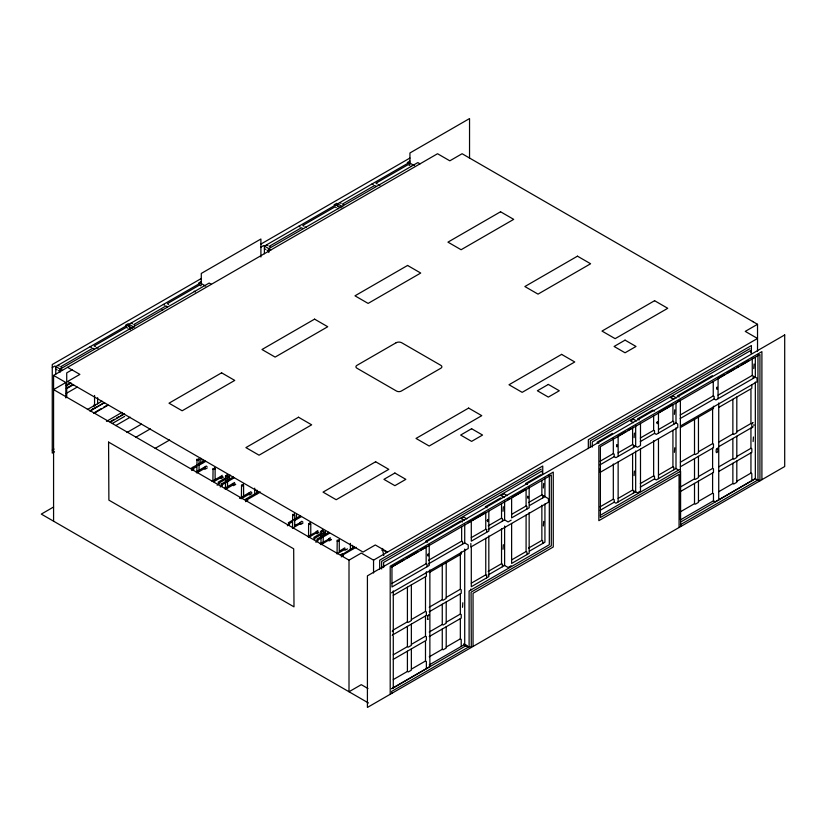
<?xml version="1.0" encoding="UTF-8"?>
<svg xmlns="http://www.w3.org/2000/svg" width="826" height="826" viewBox="0 0 826 826"><rect width="100%" height="100%" fill="white"/><g stroke="black" fill="none" stroke-linecap="round" stroke-linejoin="round"><path stroke-width="1.24" d="M221.089 484.201L233.324 476.953M232.88 483.489L232.664 484.273M299.983 522.538L301.8 521.268L302.915 522.063M316.038 531.81L317.855 530.529M328.469 538.986L330.297 537.716M225.859 476.013L225.353 488.3M752.465 321.376L753.136 321.768M204.177 467.826L206.139 466.029L207.047 466.556M220.232 477.098L222.194 475.301M248.719 493.545L250.681 491.749L251.796 492.544M132.47 328.345L127.214 325.31L126.77 326.074L125.459 325.31L128.092 323.792L134.225 327.333M205.674 286.085L200.408 283.05L199.975 283.814L198.663 283.05L201.286 281.532M341.117 207.894L335.852 204.858L335.418 205.612L334.096 204.858L336.729 203.33L342.873 206.882M414.311 165.623L409.056 162.588L408.612 163.352L407.301 162.588L409.933 161.07M197.001 459.111L197.497 459.679L199.056 458.781M196.856 471.852L197.001 459.875M198.756 459.246L197.837 460.35L196.856 460.072M213.056 468.383C212.705 469.787 216.381 467.981 214.471 467.681M212.912 481.114L213.056 469.147M214.471 468.435L214.977 468.992L212.912 469.333M225.488 475.559C225.312 477.17 229.039 474.62 226.582 474.94M226.582 475.693L227.553 475.983L225.353 476.519M241.543 484.831L242.379 485.316L243.298 484.201M241.409 497.572L241.543 485.595M243.298 484.965L242.379 486.07L241.409 485.781M292.662 514.35L293.498 514.825L294.417 513.72M292.528 527.081L292.662 515.104M294.417 514.474L293.498 515.589L292.528 515.3M308.583 536.353L308.583 524.572L309.802 523.746M310.142 523.663L310.638 524.231L308.583 524.572M321.015 543.529L321.015 531.748L321.696 531.066M322.574 530.85L323.08 531.407L321.015 531.748M337.214 540.07L338.04 540.545L339.135 539.533M337.07 552.8L337.214 540.823M339.135 540.297L338.04 541.309L337.07 541.02M680.82 526.503L680.593 525.873M428.405 619.139L427.465 619.386L427.899 615.731M201.286 278.496L52.255 364.534L52.255 453.113L54.485 451.822M260.902 244.083L409.933 158.034M52.255 367.57L54.888 366.052L62.342 370.358M260.902 247.119L263.535 245.601L270.98 249.896M127.214 325.31L55.765 366.558L55.765 374.157M200.408 283.05L128.97 324.298L128.97 326.776L130.281 327.592M335.852 204.858L264.403 246.107L264.403 253.696M409.056 162.588L337.607 203.836L337.607 206.314L338.268 206.748M53.576 521.185L53.576 375.417L437.543 153.729L449.819 160.822L462.095 153.729L757.525 324.298L757.525 351.329M72.285 369.676L66.72 372.887L66.72 397.347M65.843 397.936L65.843 382.5L53.576 389.593L349.006 560.152L361.282 553.069L373.548 560.152L757.525 338.474L745.248 331.381L757.525 324.298M66.245 385.308L70.602 382.799M66.679 385.566L71.036 383.047M66.348 388.292L73.008 384.441M66.989 388.426L73.628 384.596M66.101 393.496L77.159 387.115M87.37 409.551L102.011 401.157M91.892 409.479L94.123 408.189M89.9 410.914L104.324 402.592M90.22 410.945L104.592 402.654M98.067 410.47L101.391 408.55M103.622 407.259L106.946 405.339M93.741 413.465L108.123 405.174M52.255 450.077L54.01 449.065M106.451 421.374L121.98 412.401M110.023 421.787L114.38 419.267M116.559 418.008L118.737 416.748M120.916 415.499L124.189 413.609M110.467 422.034L124.623 413.867M112.377 423.459L124.654 416.376M115.754 425.566L130.219 417.213M126.946 432.514L141.411 424.161M135.846 437.243L150.301 428.9M53.576 507.009L41.3 514.102L368.448 702.978M155.143 448.373L169.66 439.99M190.827 468.456L204.838 460.505M193.253 468.579L196.691 466.587M198.715 465.42L205.437 461.538M191.673 470.51L193.862 469.251L192.809 468.641M196.154 471.935L204.621 467.041L205.282 467.867M196.753 472.978L205.22 468.084M207.254 467.939L205.065 469.209L204.012 468.6M212.045 481.3L220.893 476.375M213.707 481.723L221.275 477.356M218.085 482.219L225.89 477.707M228.079 476.447L230.268 475.187M218.684 483.262L229.773 476.85M217.104 485.192L219.293 483.933L218.25 483.324M221.069 483.891L221.791 484.088M221.74 485.027L233.923 477.986M220.17 486.968L222.359 485.698L221.306 485.089M224.641 488.383L234.625 482.477M225.24 489.426L233.717 484.532M239.478 498.357L249.163 492.761L249.824 493.587M241.14 498.78L249.762 493.803M251.796 493.659L249.607 494.919L248.554 494.32M245.25 499.296L247.222 498.77M246.571 498.667L258.755 491.635M247.17 499.709L260.448 492.038M245.601 501.65L247.79 500.38M288.315 522.765L300.499 515.734M289.079 523.715L292.352 521.825M294.386 520.648L301.098 516.777M287.345 525.749L289.534 524.479L288.48 523.87M294.83 525.429L300.726 522.528M292.414 528.206L300.891 523.312M302.915 523.168L300.726 524.438L299.673 523.829M309.802 522.992C306.074 524.696 312.373 523.921 310.142 522.91M307.716 536.528L316.781 531.799M308.47 537.478L316.936 532.584M322.243 530.168C318.506 531.882 324.814 531.097 322.574 530.085M313.746 537.447L321.562 532.946M314.345 538.49L325.434 532.089M316.812 539.223L328.831 532.274M317.411 540.256L329.595 533.224M315.831 542.197L318.02 540.927L316.967 540.328M320.147 543.715L329.213 538.975M320.911 544.654L329.378 539.76M339.383 551.148L344.793 547.886M336.956 553.926L345.433 549.032M347.467 548.887L345.268 550.157L344.215 549.548M340.911 554.535L342.356 553.699L343.079 554.329M354.426 546.864L342.398 554.401M342.842 554.938L356.12 547.277M341.262 556.879L343.451 555.609M541.206 469.178L381.664 561.298L381.664 569.011M749.853 348.717L590.301 440.836L590.301 447.279M500.67 497.902L485.327 506.761L487.082 507.773M540.989 474.62L525.646 483.478L527.401 484.49M612.438 433.371L597.095 442.23L598.85 443.242M712.373 375.675L677.31 395.912L679.065 396.934M404.09 559.729L391.958 566.739L391.958 586.987L429.221 565.469L429.221 544.437M406.299 558.459L418.431 551.458M420.64 550.178L426.154 546.998L426.154 563.704L427.021 564.21L427.021 566.739M468.228 522.703L470.861 521.185M472.41 520.287L484.645 513.225M508.114 499.678L510.158 498.491M625.922 431.657L618.137 436.159L618.137 456.396M628.152 430.377L631.487 428.446M633.48 427.3L632.602 427.806L632.602 444.502L633.48 445.007L633.48 447.547M659.571 412.226L672.932 404.523L672.932 421.229L673.799 421.735L673.799 424.265M677.754 401.735L680.376 400.218L680.376 519.926L713.468 500.814L715.223 501.826L755.336 478.667L755.336 382.025M724.691 374.632L718.073 378.453L718.073 398.7M726.901 373.362L734.613 368.902M736.823 367.632L739.033 366.362M741.232 365.082L748.955 360.632M753.136 358.216L752.259 358.721L752.259 375.417L753.136 375.923L753.136 378.453M391.741 567.111L551.293 475.002L551.293 545.862L471.078 592.17L471.295 647.47M428.57 560.276L461.651 541.175L462.529 541.68L462.529 544.21M488.187 525.852L501.537 518.15L502.415 518.656L502.415 521.185M528.516 502.58L541.866 494.867L542.744 495.373L542.744 497.902M599.965 461.321L613.315 453.619L614.193 454.124L614.193 456.654L599.944 464.873M640.284 438.038L653.645 430.336L654.522 430.842L654.522 433.371L640.274 441.6M680.17 415.024L713.251 395.922L714.129 396.428L714.129 398.958L680.159 418.565M391.958 583.435L426.154 563.704M471.295 537.633L485.76 529.28L486.638 529.786L486.638 532.316M511.624 514.35L526.09 505.997L526.967 506.503L526.967 509.033M618.137 452.855L632.602 444.502M658.467 429.572L672.932 421.229M718.073 395.158L752.259 375.417M428.56 563.828L464.718 542.95L464.718 524.386M488.176 529.414L504.614 519.915L504.614 501.361M529.59 505.491L544.933 496.632L544.933 478.078M511.18 520.173L508.114 521.939L504.108 519.626M391.524 592.8L468.228 548.516L468.228 544.974L464.222 542.661M680.376 426.03L757.081 381.746L757.081 378.205L754.076 376.47M429.21 572.563L461.218 554.081L461.218 551.861M680.376 427.548L713.468 408.447L713.468 406.216M393.279 595.329L426.371 576.228L426.371 571.768M718.734 407.435L750.948 388.829L750.948 423.501L751.825 424.006L751.825 427.548L718.734 446.66M488.187 571.406L501.537 563.704L502.415 564.21L502.415 566.739M528.516 548.123L541.866 540.421L542.744 540.927L542.744 543.456M599.965 506.875L613.315 499.172L614.193 499.678L614.193 502.208L599.944 510.427M640.284 483.592L653.645 475.89L654.522 476.395L654.522 478.925L640.274 487.144M429.21 607.234L442.261 599.697L443.139 600.203L446.205 598.437L446.205 562.754M446.205 597.425L460.34 589.258L461.218 589.764L461.218 593.305L429.21 611.787M680.376 462.219L694.511 454.063L695.389 454.568L698.455 452.793L698.455 417.109M698.455 451.781L712.601 443.624L713.468 444.13L713.468 447.671L680.376 466.773M471.295 583.187L485.76 574.834L486.638 575.34L486.638 577.87M511.624 559.904L526.09 551.551L526.967 552.057L526.967 554.587M618.137 498.408L632.602 490.055L633.48 490.561L633.48 493.091M658.467 475.126L672.932 466.773L673.799 467.279L673.799 469.808M488.176 574.958L504.614 565.469L504.614 526.007M529.59 551.045L544.933 542.186L544.933 504.005M393.279 630.001L407.414 621.844L408.292 622.35L411.358 620.574L411.358 584.891M411.358 619.562L425.493 611.405L426.371 611.911L426.371 615.453L393.279 634.554L393.279 590.879M718.734 442.106L732.868 433.939L733.746 434.445L736.813 432.679L736.813 396.996M736.813 431.668L750.948 423.501M511.18 565.727L508.114 567.493L504.108 565.18M392.887 634.647L392.236 635.411M600.388 515.238L679.499 469.56M428.777 614.864L428.343 615.473M427.465 615.979L428.777 615.225M717.639 448.456L716.318 449.21C715.202 455.911 719.126 451.543 717.639 448.095L717.195 448.704M429.21 632.035L442.261 624.497L443.139 625.003L446.205 623.238L446.205 601.978M446.205 622.226L460.34 614.059L461.218 614.565L461.218 618.106L429.21 636.588M680.376 487.02L694.511 478.863L695.389 479.369L698.455 477.593L698.455 456.334M698.455 476.581L712.601 468.425L713.468 468.931L713.468 472.472L680.376 491.573M393.279 654.801L407.414 646.644L408.292 647.15L411.358 645.374L411.358 624.115M411.358 644.363L425.493 636.206L426.371 636.712L426.371 640.253M718.734 466.907L732.868 458.74L733.746 459.246L736.813 457.48L736.813 436.221M736.813 456.468L750.948 448.301L751.825 448.807L751.825 452.349L718.734 471.46M393.279 659.355L425.493 640.759L425.493 661.007L426.371 661.512L426.371 668.595M429.21 656.835L442.261 649.298L443.139 649.804L446.205 648.038L446.205 626.779M446.205 647.026L460.34 638.859L461.218 639.365L461.218 646.448M680.376 511.821L694.511 503.664L695.389 504.17L698.455 502.394L698.455 481.135M698.455 501.382L712.601 493.225L713.468 493.731L713.468 500.814M393.279 679.602L407.414 671.445L408.292 671.951L411.358 670.175L411.358 648.916M411.358 669.163L425.493 661.007M718.734 491.707L732.868 483.54L733.746 484.046L736.813 482.281L736.813 461.022M736.813 481.269L750.948 473.102L751.825 473.608L751.825 480.691M429.221 664.92L464.718 644.425L464.718 549.073M391.524 688.719L429.871 666.572L429.871 569.919M392.216 688.574L466.69 645.312L468.228 647.212L464.222 644.899M681.068 521.805L755.553 478.543L757.081 480.443M391.524 691.496L469.106 646.706L471.078 647.336M680.376 524.727L757.958 479.937L760.157 480.691M382.335 549.744L381.911 550.322L382.665 550.539M754.066 363.987L753.756 368.572M674.728 409.789L674.419 414.373M634.409 433.072L634.1 437.656M543.673 483.437L543.363 488.011M503.344 506.71L503.034 511.294M674.728 447.764L674.419 452.349M634.409 471.047L634.1 475.631M543.673 521.413L543.363 525.997M503.344 544.695L503.034 549.28M753.436 436.985L753.126 441.569M462.828 602.743L462.519 607.327M192.768 467.33L193.294 467.64M420.011 163.858L417.822 162.588L268.791 248.636L268.791 252.498M409.49 165.376L408.178 164.611L375.964 183.217L377.275 183.971M410.811 166.129L411.462 166.511M378.587 184.735L379.908 185.499M372.02 183.971L373.331 184.735M375.964 186.253L374.643 185.499L342.429 204.094L343.74 204.858M714.129 398.958L715.884 399.97L755.336 377.193L755.336 357.4M339.796 202.576L341.117 203.33M676.37 397.905L673.366 396.17L670.733 397.688L673.737 399.423M336.296 207.636L334.974 206.882L302.76 225.477L304.071 226.241M337.607 208.4L338.268 208.771M675.74 422.85L677.754 424.006L677.754 427.548L600.161 472.348L600.161 468.796M654.522 411.1L652.767 410.088L637.424 418.947L639.179 419.959M305.393 226.995L306.054 227.377M636.485 420.93L633.48 419.195L630.414 420.971L633.418 422.705M298.816 226.241L300.127 226.995M302.76 228.513L301.449 227.759L269.224 246.355L270.546 247.119M654.522 433.371L656.267 434.383L675.998 422.995L675.998 403.202M675.74 468.404L677.754 469.56L677.754 470.572M634.42 445.555L637.424 447.289L640.491 445.513L640.491 423.253M266.602 244.837L267.913 245.601M264.403 248.636L265.724 249.39M267.035 250.154L268.357 250.908M654.522 478.925L656.267 479.937L675.998 468.548L675.998 427.816M614.193 456.654L615.948 457.666L635.669 446.277L635.669 425.245M634.42 491.109L637.424 492.843L640.491 491.067L640.491 449.065M614.193 502.208L615.948 503.22L635.669 491.831L635.669 451.089M211.373 284.32L209.174 283.05L60.143 369.088L60.143 372.134M200.852 285.837L199.531 285.073L167.317 303.679L168.638 304.433M194.203 291.186L195.525 291.95M543.436 495.765L548.443 498.667L548.443 502.208L470.861 546.998L470.861 543.456M507.174 495.59L504.17 493.855L501.103 495.621L504.108 497.355M163.372 304.433L164.684 305.197M167.317 306.714L166.005 305.95L133.791 324.556L135.103 325.31M161.989 309.791L162.65 310.173M131.158 323.038L132.47 323.792M466.855 518.873L463.851 517.138L461.218 518.656L464.222 520.39M127.648 328.098L126.337 327.333L94.123 345.939L95.434 346.693M128.97 328.851L130.281 329.615M462.529 521.939L460.774 520.927L425.71 541.175L427.465 542.186M96.745 347.457L98.067 348.211M90.168 346.693L91.49 347.457M94.123 348.975L92.801 348.211L60.587 366.816L61.898 367.57M67.598 367.322L79.874 374.405L67.598 381.488L363.027 552.057L375.303 544.974L387.58 552.057M57.954 365.298L59.276 366.052M55.765 369.088L57.077 369.852M58.398 370.616L59.709 371.37M53.576 375.417L65.843 382.5M222.256 476.602L223.309 477.211L221.11 478.471L220.067 477.862M234.687 483.778L235.74 484.387L233.551 485.657L232.498 485.048M317.917 531.83L318.97 532.44L316.781 533.71L315.728 533.1M330.359 539.017L331.412 539.626L329.213 540.885L328.17 540.276M93.896 405.029L95.217 405.783M93.462 405.783L94.123 406.165M96.972 410.852L97.623 411.224M95.217 411.864L95.868 412.236M313.911 538.552L314.964 539.161M463.737 643.857L466.69 645.571M391.958 693.272L391.741 692.642M367.973 688.533L361.282 684.661L349.006 691.754L349.006 560.152M384.358 550.694L386.052 552.109M382.882 549.094L382.345 548.485L383.739 555.516M753.89 424.647L753.921 425.535M761.902 479.679L761.902 351.628L598.85 445.772L598.85 520.679L679.065 474.372L679.065 527.515M759.93 480.567L759.93 354.54L600.388 446.66L600.388 517.52L680.593 471.202L680.593 526.379M757.958 354.416L757.958 479.937M751.825 384.988L751.825 388.323M751.392 353.239L751.392 345.557L588.329 439.7L588.329 448.58M750.948 352.929L750.948 350.369L592.273 441.972L592.273 447.052M750.948 428.054L750.948 448.301M750.948 452.855L750.948 473.102M732.868 399.268L732.868 433.939M732.868 438.492L732.868 458.74M732.868 463.293L732.868 483.54M718.734 402.974L718.734 499.802M713.251 381.788L713.251 395.922M712.601 408.953L712.601 443.624M712.601 448.177L712.601 468.425M712.601 472.978L712.601 493.225M694.511 419.391L694.511 454.063M694.511 458.616L694.511 478.863M694.511 483.416L694.511 503.664M672.932 430.336L672.932 466.773M658.467 412.876L658.467 433.113M658.467 438.689L658.467 478.667M653.645 416.201L653.645 430.336M653.645 440.702L653.645 475.89M632.602 453.619L632.602 490.055M618.137 461.971L618.137 501.95M613.315 438.203L613.315 453.619M613.315 463.985L613.315 499.172M549.321 474.878L549.321 544.716L469.106 591.034L469.106 646.706M542.744 473.639L542.744 466.019L379.692 560.152L379.692 569.124M542.31 473.36L542.31 470.82L383.636 562.434L383.636 567.555M541.866 480.732L541.866 494.867M541.866 505.233L541.866 540.421M529.156 486.741L529.156 507.773L511.624 517.892L511.624 497.644L526.09 489.302L526.09 505.997M529.156 512.585L529.156 553.327L511.624 563.446L511.624 523.467M526.09 515.114L526.09 551.551M501.537 504.015L501.537 518.15M501.537 528.516L501.537 563.704M488.827 511.263L488.827 531.056L471.295 541.175L471.295 520.927M488.827 535.867L488.827 576.61L471.295 586.728L471.295 546.74M485.76 512.585L485.76 529.28M485.76 538.397L485.76 574.834M473.05 646.448L473.05 593.305L553.265 546.998L553.265 472.09L390.202 566.233L390.202 694.284M470.861 589.01L470.861 590.022M469.54 158.375L469.54 118.562L409.933 152.975L409.933 164.539M461.651 527.04L461.651 541.175M460.34 554.587L460.34 589.258M460.34 593.811L460.34 614.059M460.34 618.612L460.34 638.859M442.261 565.025L442.261 599.697M442.261 604.25L442.261 624.497M442.261 629.051L442.261 649.298M425.493 576.734L425.493 611.405M425.493 615.959L425.493 636.206M407.414 587.172L407.414 621.844M407.414 626.397L407.414 646.644M407.414 651.198L407.414 671.445M393.279 635.824L393.279 687.707M392.887 630.868L392.236 631.25M373.548 560.152L373.548 573.017M352.588 545.315L352.588 548.991M350.389 543.394L350.389 549.517M339.269 540.483L339.269 552.264M324.959 531.17L324.959 534.835M323.214 531.221L323.214 543.002M310.772 524.035L310.772 535.816M296.462 514.712L296.462 518.387M294.727 514.763L294.727 526.554M260.902 257L260.902 239.013L201.286 273.437L201.286 284.991M256.917 490.086L256.917 493.762M254.718 488.166L254.718 494.289M243.598 485.254L243.598 497.035M229.287 475.931L229.287 479.607M227.553 475.983L227.553 487.763M215.111 468.807L215.111 480.587M203 460.175L203 462.622M200.801 458.254L200.801 463.159M199.056 459.535L199.056 471.316M97.623 397.688L97.623 403.914M94.556 395.458L94.556 405.411M427.692 554.927C428.26 558.954 428.952 551.097 427.692 554.927M487.299 520.514C487.898 524.51 488.538 516.663 487.299 520.514M527.742 496.354C527.019 500.659 529.714 496.137 527.742 496.354M616.723 444.977C616.041 449.334 618.643 444.677 616.723 444.977M656.938 422.582C657.506 426.608 658.198 418.751 656.938 422.582M716.545 388.158C717.123 392.185 717.804 384.327 716.545 388.158M108.578 442.096L108.887 500.133L293.994 606.852L293.684 548.815L108.578 442.096M221.595 372.825L169 403.191L182.154 410.78L234.749 380.414L221.595 372.825M314.582 319.135L261.987 349.512L275.13 357.1L327.736 326.735L314.582 319.135M407.569 265.456L354.974 295.822L368.117 303.41L420.723 273.045L407.569 265.456M500.556 211.776L447.95 242.142L461.104 249.731L513.7 219.365L500.556 211.776M396.098 342.759L356.956 365.35A3.51 2.024 0 0 0 356.956 368.22L396.532 391.07A3.366 1.941 0 0 0 401.291 391.07L440.836 368.241A3.552 2.055 0 0 0 440.836 365.34L401.725 342.759A3.975 2.292 0 0 0 396.098 342.759M298.506 417.223L245.911 447.599L259.054 455.188L311.66 424.822L298.506 417.223M577.467 256.174L524.861 286.539L538.015 294.128L590.611 263.762L577.467 256.174M375.634 461.755L323.038 492.12L336.182 499.72L388.788 469.344L375.634 461.755M468.621 408.075L416.025 438.441L429.169 446.03L481.764 415.664L468.621 408.075M561.608 354.385L509.002 384.751L522.156 392.35L574.751 361.974L561.608 354.385M654.584 300.705L601.989 331.071L615.143 338.66L667.738 308.294L654.584 300.705M394.88 473.03L383.925 479.348L394.88 485.678L405.834 479.348L394.88 473.03M471.605 428.725L460.65 435.054L471.605 441.383L482.56 435.054L471.605 428.725M548.33 384.431L537.375 390.76L548.33 397.089L559.285 390.76L548.33 384.431M625.055 340.136L614.1 346.466L625.055 352.785L636.01 346.466L625.055 340.136M784.7 334.933L367.415 575.846L367.415 707.438L784.7 466.525L784.7 334.933M752.868 422.644L752.207 423.418L752.868 422.644M752.868 426.815L752.207 427.579L752.868 426.815"/></g></svg>
